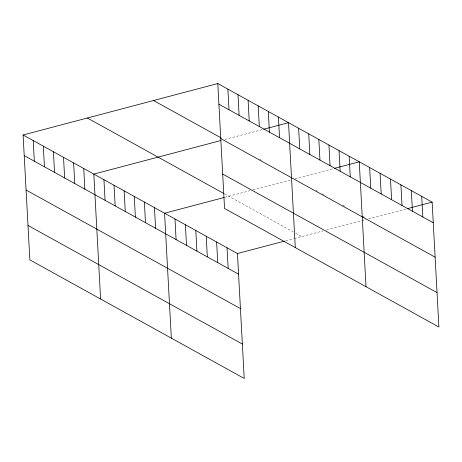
<?xml version="1.0" encoding="UTF-8"?>
<svg xmlns="http://www.w3.org/2000/svg" width="462" height="462" viewBox="0 0 462 462"><rect width="100%" height="100%" fill="white"/><g stroke="black" fill="none" stroke-linecap="round" stroke-linejoin="round"><path stroke-width="0.35" stroke-dasharray="2.31 1.73" d="M224.942 139.466L263.092 129.395M224.803 197.314L250.19 190.61M252.951 189.882L290.182 180.047M295.01 178.771L333.154 168.699M285.637 240.812L293.665 238.687M294.334 238.513L323.071 230.925M326.519 230.012L365.823 219.629M368.561 218.907L406.034 209.009M259.644 159.211L262.168 160.609M315.835 190.292L317.671 191.308M321.956 193.676L323.793 194.693M342.781 205.197L344.617 206.214M362.988 216.372L365.442 217.729M224.393 193.809L293.122 231.826M295.57 233.183L301.698 236.567"/><path stroke-width="0.69" d="M23.1 134.973L237.451 253.534L244.213 378.453L29.863 259.887L23.1 134.973L217.787 83.547L432.137 202.113L438.9 327.027L224.549 208.466L217.787 83.547M220.824 140.558L93.838 174.099L100.6 299.012M263.762 129.216L288.519 122.678L295.287 247.592M224.134 197.493L164.57 213.225L171.338 338.138M334.494 168.341L359.257 161.804L366.019 286.717M237.451 253.534L284.297 241.164M407.374 208.657L432.137 202.113M218.901 104.181L433.252 222.748M153.54 100.52L221.119 137.901M220.767 138.594L435.117 257.161M222.684 174.047L437.035 292.613M87.347 118.001L223.764 193.463M24.215 155.602L238.565 274.168M26.08 190.015L240.431 308.581M28.003 225.473L242.354 344.034M421.725 196.356L422.84 216.984M411.313 190.598L412.427 211.226M400.901 184.84L402.021 205.469M390.488 179.077L391.609 199.711M380.076 173.319L381.196 193.948M369.669 167.562L370.784 188.19M349.151 156.214L350.265 176.842M339.044 150.624L340.165 171.252M328.938 145.033L330.059 165.662M318.838 139.443L319.952 160.071M308.732 133.853L309.846 154.487M298.625 128.269L299.746 148.897M278.413 117.088L279.533 137.716M268.312 111.498L269.427 132.126M258.206 105.908L259.321 126.536M248.1 100.318L249.22 120.946M237.994 94.727L239.114 115.356M227.887 89.137L229.008 109.771M227.038 247.776L228.159 268.405M216.626 242.019L217.746 262.647M206.214 236.261L207.334 256.889M195.807 230.503L196.922 251.132M185.395 224.74L186.509 245.374M174.983 218.982L176.097 239.611M154.464 207.634L155.584 228.263M144.363 202.044L145.478 222.672M134.257 196.454L135.372 217.088M124.151 190.864L125.266 211.498M114.045 185.279L115.165 205.908M103.938 179.689L105.059 200.317M83.732 168.509L84.846 189.137M73.625 162.919L74.74 183.547M63.519 157.328L64.64 177.957M53.413 151.738L54.533 172.366M43.312 146.148L44.427 166.782M33.206 140.564L34.321 161.192"/></g></svg>
